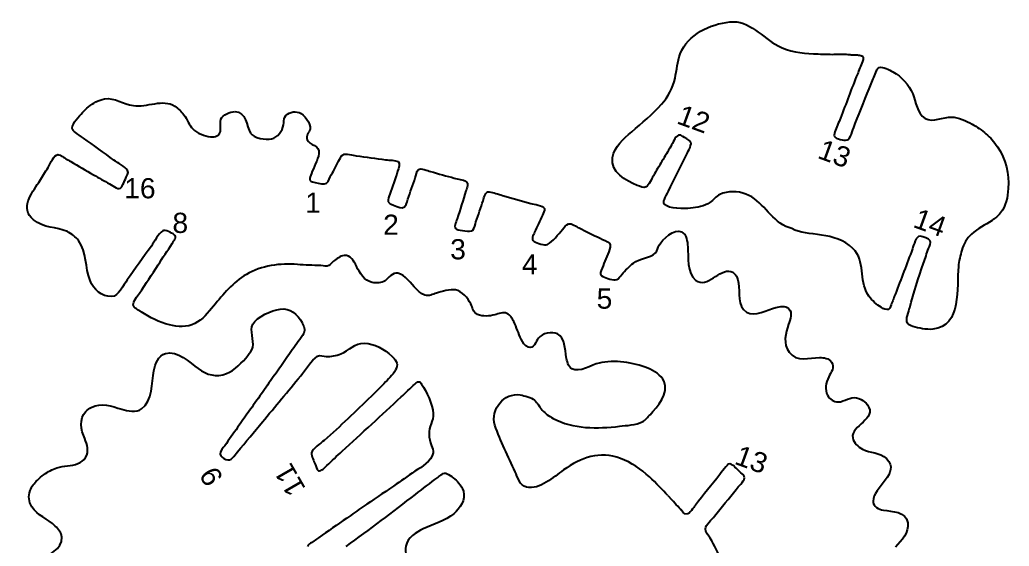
# Model space of a CAD drawing. Extents: x 3 to 176, y 79 to 288.
# Drawn here: x 3.2 to 174.7, y 197 to 288.2 of the extents above; entities that cross this region are included whole.
import ezdxf
from ezdxf.enums import TextEntityAlignment as Align

# ---------------------------------------------------------------- set-up
doc = ezdxf.new("R2010")
doc.units = 0
doc.layers.add('Cut', color=7, linetype='CONTINUOUS', true_color=0xffffff)
doc.layers.add('Steg', color=5, linetype='CONTINUOUS', lineweight=25, true_color=0x0000ff)
doc.layers.add('Text', color=1, linetype='CONTINUOUS', lineweight=25, true_color=0xff0000)
doc.styles.add('textstyle13', font='')
doc.styles.add('textstyle15', font='')
doc.styles.add('textstyle16', font='')
doc.styles.add('textstyle18', font='')
doc.styles.add('textstyle19', font='')
doc.styles.add('textstyle2', font='')
doc.styles.add('textstyle3', font='')
doc.styles.add('textstyle4', font='')
doc.styles.add('textstyle5', font='')
doc.styles.add('textstyle6', font='')
doc.styles.add('textstyle7', font='')
doc.styles.add('textstyle8', font='')
doc.styles.add('textstyle9', font='')
doc.styles.get('textstyle13').set_extended_font_data('Arial')
doc.styles.get('textstyle15').set_extended_font_data('Arial')
doc.styles.get('textstyle16').set_extended_font_data('Arial')
doc.styles.get('textstyle18').set_extended_font_data('Arial')
doc.styles.get('textstyle19').set_extended_font_data('Arial')
doc.styles.get('textstyle2').set_extended_font_data('Arial')
doc.styles.get('textstyle3').set_extended_font_data('Arial')
doc.styles.get('textstyle4').set_extended_font_data('Arial')
doc.styles.get('textstyle5').set_extended_font_data('Arial')
doc.styles.get('textstyle6').set_extended_font_data('Arial')
doc.styles.get('textstyle7').set_extended_font_data('Arial')
doc.styles.get('textstyle8').set_extended_font_data('Arial')
doc.styles.get('textstyle9').set_extended_font_data('Arial')

msp = doc.modelspace()

# ---------------------------------------------------------------- linework, layer by layer
at = {"layer": 'Cut'}
for points in [[(126.24061, 287.83084), (129.58493, 288.19346), (131.89549, 285.065459), (134.599, 283.670664)], [(117.63819, 282.300787), (118.97458, 285.683535), (122.83385, 287.461453), (126.24062, 287.830875)], [(134.599, 283.670664), (136.49261, 282.693596), (138.63601, 282.350998), (140.74771, 282.299311)], [(116.73991, 278.073552), (117.06271, 279.472479), (117.10787, 280.95643), (117.63819, 282.300787)], [(140.74771, 282.299311), (141.84775, 282.272411), (142.9036, 282.204681), (144.01421, 282.204681)], [(144.01421, 282.204681), (144.89232, 282.204681), (145.81655, 282.256851), (146.70427, 282.196181)], [(146.70427, 282.196181), (146.98192, 282.177161), (147.20577, 282.124121), (147.47286, 282.112401)], [(147.47286, 282.112401), (147.71496, 282.101831), (147.90423, 282.115501), (148.14537, 282.104901)], [(148.14537, 282.104901), (148.40093, 282.093661), (148.66993, 282.063591), (148.91204, 282.006901)], [(148.91204, 282.006901), (149.08785, 281.965681), (149.25214, 281.926781), (149.33188, 281.71013)], [(149.33188, 281.71013), (149.42798, 281.452269), (149.30398, 281.226112), (149.20698, 280.955761)], [(149.20698, 280.955761), (148.93702, 280.20754), (148.64111, 279.482569), (148.33848, 278.74607)], [(151.64725, 279.322415), (151.74715, 279.562599), (151.85285, 279.839771), (152.10456, 279.928447)], [(152.10456, 279.928447), (152.74921, 280.155468), (153.90017, 279.501976), (154.48622, 279.181859)], [(114.40724, 273.558097), (115.5755, 274.851246), (116.34793, 276.369304), (116.73991, 278.073552)], [(148.33848, 278.74607), (147.32778, 276.28947), (146.38819, 273.632845), (145.39767, 271.156262)], [(150.75377, 277.11282), (151.06312, 277.838751), (151.3427, 278.591391), (151.64725, 279.322415)], [(154.48622, 279.181859), (155.98305, 278.364946), (157.29541, 276.94498), (157.93622, 275.383497)], [(147.93881, 270.195527), (148.91492, 272.487072), (149.78054, 274.826751), (150.75377, 277.11282)], [(15.083539, 273.096429), (15.880373, 273.740602), (16.837745, 274.288509), (17.869671, 274.474123)], [(17.869675, 274.474123), (19.611584, 274.787611), (21.137424, 273.558638), (22.865498, 273.310961)], [(22.865498, 273.310961), (25.251004, 272.969131), (27.946538, 274.592581), (30.071012, 273.217191)], [(157.93622, 275.383497), (158.5069, 273.993793), (158.64428, 271.951943), (160.06233, 271.111396)], [(14.054111, 272.116959), (14.388831, 272.49693), (14.68493, 272.774198), (15.083539, 273.096429)], [(30.071012, 273.217191), (30.657061, 272.837797), (31.196225, 272.291234), (31.640277, 271.732663)], [(109.2356, 268.781514), (111.00336, 270.319266), (112.84413, 271.827525), (114.40724, 273.558097)], [(12.282708, 269.426901), (12.265698, 270.279073), (13.494579, 271.481529), (14.054111, 272.116959)], [(31.640277, 271.732663), (32.233435, 270.986556), (32.521944, 269.931669), (33.171785, 269.26636)], [(37.084283, 267.95246), (38.565353, 268.419089), (37.683013, 269.980284), (38.02417, 270.962636)], [(38.02417, 270.962636), (38.286163, 271.717101), (39.689413, 272.309202), (40.446953, 272.290372)], [(40.446953, 272.290372), (42.427508, 272.241082), (42.488035, 269.800434), (43.167178, 268.572327)], [(48.899981, 270.003342), (48.993361, 270.427891), (48.910551, 270.963693), (49.110767, 271.344528)], [(49.110767, 271.344528), (49.531473, 272.144628), (50.796857, 272.41642), (51.591481, 272.105526)], [(51.591481, 272.105526), (52.48679, 271.755338), (53.684827, 270.255343), (53.4824, 269.234754)], [(145.39767, 271.156262), (145.07966, 270.360197), (144.74533, 269.559424), (144.45519, 268.754424)], [(160.06233, 271.111396), (161.40544, 270.315619), (163.25101, 271.408455), (164.67002, 271.344662)], [(164.67002, 271.344662), (165.90648, 271.288942), (167.18234, 270.659466), (168.22474, 270.091671)], [(12.778255, 268.70779), (12.55229, 268.891195), (12.289337, 269.095159), (12.282708, 269.426901)], [(33.171785, 269.26636), (33.831522, 268.590867), (35.293185, 268.019422), (36.219718, 267.9074)], [(46.787805, 267.556253), (47.905524, 267.812865), (48.663929, 268.930873), (48.899981, 270.003342)], [(53.4824, 269.234754), (53.36202, 268.628049), (52.664718, 268.10685), (52.979551, 267.410798)], [(146.73885, 267.467423), (147.35469, 268.011968), (147.61601, 269.438083), (147.93881, 270.195527)], [(168.22474, 270.091671), (169.05097, 269.641567), (169.92428, 269.076751), (170.62657, 268.449487)], [(14.218877, 267.664816), (13.821133, 267.938434), (13.152365, 268.404006), (12.778255, 268.70779)], [(19.502921, 263.869144), (17.785607, 265.121462), (15.967992, 266.461495), (14.218877, 267.664816)], [(36.219718, 267.9074), (36.491414, 267.87464), (36.821714, 267.86974), (37.084283, 267.95246)], [(43.167178, 268.572327), (43.670892, 267.661454), (45.855027, 267.342105), (46.787805, 267.556253)], [(105.91722, 264.335039), (106.26693, 266.27755), (107.82813, 267.557537), (109.2356, 268.781514)], [(117.31539, 268.170006), (116.68899, 267.875444), (116.38636, 266.86062), (116.01647, 266.25651)], [(118.07437, 267.989195), (117.85724, 268.118126), (117.60169, 268.30422), (117.31539, 268.170006)], [(119.38865, 267.130682), (119.08026, 267.424475), (118.47499, 267.751413), (118.07437, 267.989195)], [(144.45519, 268.754424), (144.31108, 268.355142), (144.13622, 267.982954), (144.59738, 267.739215)], [(144.59738, 267.739215), (145.06525, 267.492498), (146.34687, 267.120117), (146.73885, 267.467423)], [(170.62657, 268.449487), (171.39804, 267.760543), (172.05038, 267.018279), (172.64124, 266.160439)], [(52.979551, 267.410798), (53.433595, 266.407214), (55.220274, 266.493968), (55.020825, 265.007519)], [(116.01647, 266.25651), (115.4823, 265.384258), (115.00386, 264.511046), (114.4793, 263.662525)], [(118.7709, 264.91148), (119.02357, 265.417499), (119.81522, 266.724484), (119.38865, 267.130682)], [(172.64124, 266.160439), (174.10828, 264.032699), (174.65398, 261.515573), (174.47816, 258.954925)], [(7.908647, 262.31746), (8.342054, 263.005155), (8.851119, 264.299937), (9.531444, 264.753212)], [(9.531444, 264.753212), (9.834374, 264.954967), (10.100401, 264.758512), (10.37594, 264.592481)], [(10.37594, 264.592481), (10.874562, 264.292155), (11.490297, 263.946003), (12.00919, 263.648079)], [(55.020825, 265.007519), (54.868453, 263.872122), (54.107166, 262.642285), (53.718741, 261.548872)], [(58.442388, 263.66249), (58.634631, 264.017193), (58.821302, 264.604202), (59.201753, 264.808935)], [(59.201753, 264.808935), (59.72593, 265.091103), (60.910709, 264.702197), (61.487054, 264.623225)], [(61.487054, 264.623225), (63.182751, 264.390919), (64.883829, 264.173793), (66.57895, 263.938221)], [(110.19634, 259.478427), (108.28159, 260.244421), (105.46184, 261.798987), (105.91722, 264.335039)], [(115.59279, 258.474555), (116.59387, 260.589613), (117.70929, 262.787967), (118.7709, 264.91148)], [(12.00919, 263.648079), (13.306759, 262.903221), (14.659378, 262.106579), (15.948205, 261.337414)], [(21.845289, 262.097548), (21.342729, 262.824152), (20.228276, 263.340259), (19.502921, 263.869144)], [(56.996385, 260.972431), (57.463783, 261.877732), (57.957793, 262.768525), (58.442388, 263.66249)], [(66.57895, 263.938221), (67.231386, 263.847531), (68.231799, 263.876541), (68.765776, 263.605902)], [(68.765776, 263.605902), (69.140367, 263.416157), (68.823806, 262.360405), (68.671626, 261.933166)], [(72.296576, 262.259144), (72.608046, 262.532089), (73.922812, 262.059311), (74.360908, 261.91741)], [(114.4793, 263.662525), (113.96915, 262.839367), (113.48301, 261.999108), (112.98247, 261.164613)], [(6.466507, 260.011696), (6.964264, 260.784896), (7.408047, 261.523221), (7.908647, 262.31746)], [(15.948205, 261.337414), (16.8732, 260.785472), (17.823271, 260.285313), (18.734337, 259.742786)], [(20.840845, 259.250121), (21.032415, 259.534595), (21.672841, 260.948509), (21.834149, 261.356725)], [(21.834149, 261.356725), (21.93541, 261.613049), (22.0213, 261.843145), (21.845289, 262.097548)], [(53.718741, 261.548872), (53.597784, 261.208292), (53.359426, 260.725138), (53.478749, 260.410209)], [(55.913348, 259.737694), (56.570972, 259.749124), (56.75476, 260.504169), (56.996385, 260.972431)], [(68.671626, 261.933166), (68.207879, 260.630986), (67.774972, 259.291433), (67.317854, 257.994152)], [(70.454943, 257.12949), (70.843944, 258.342226), (71.314032, 259.574657), (71.717445, 260.780284)], [(71.717445, 260.780284), (71.883268, 261.276119), (71.917182, 261.926633), (72.296576, 262.259144)], [(74.360908, 261.91741), (75.710645, 261.480084), (77.11572, 261.132682), (78.492069, 260.76914)], [(78.492069, 260.76914), (79.066877, 260.617343), (80.007821, 260.470831), (80.495394, 260.174733)], [(112.98247, 261.164613), (112.63565, 260.585866), (112.28978, 259.572098), (111.71526, 259.221334)], [(5.573677, 253.523275), (3.185164, 255.532076), (5.221077, 258.07716), (6.466507, 260.011696)], [(18.734337, 259.742786), (19.075686, 259.539495), (19.532708, 259.252523), (19.887219, 259.08939)], [(19.887219, 259.08939), (20.308597, 258.895418), (20.535907, 258.797519), (20.840845, 259.250121)], [(53.478749, 260.410209), (53.553979, 260.211433), (53.701544, 260.159937), (53.899071, 260.113438)], [(53.899071, 260.113438), (54.414505, 259.991905), (55.388979, 259.728567), (55.913348, 259.737694)], [(80.495394, 260.174733), (81.056079, 259.834248), (80.671689, 259.071905), (80.512404, 258.570593)], [(111.71526, 259.221334), (111.30503, 258.970294), (110.6181, 259.309814), (110.19634, 259.478427)], [(174.47816, 258.954925), (174.37056, 257.384892), (174.13998, 255.9998), (173.15523, 254.72769)], [(67.317854, 257.994152), (67.167115, 257.566145), (66.895803, 257.065121), (67.029922, 256.659499)], [(80.512404, 258.570593), (79.994952, 256.942339), (79.507475, 255.290643), (78.972346, 253.670844)], [(83.487898, 256.84127), (83.675145, 257.403108), (83.818103, 258.491236), (84.545091, 258.37249)], [(84.545091, 258.37249), (85.242681, 258.258354), (86.149231, 257.951591), (86.850471, 257.746667)], [(86.850471, 257.746667), (88.478245, 257.271199), (90.110919, 256.80505), (91.750221, 256.372047)], [(114.89722, 257.033452), (115.06727, 257.475486), (115.38719, 258.041551), (115.59279, 258.474555)], [(124.51128, 257.921075), (123.81571, 257.572136), (123.40163, 256.97648), (122.78196, 256.532813)], [(129.02674, 257.987945), (127.64905, 258.515389), (125.85151, 258.593497), (124.51128, 257.921075)], [(135.94403, 252.3614), (133.16367, 253.748317), (131.90126, 256.887711), (129.02674, 257.987945)], [(67.029922, 256.659499), (67.109472, 256.418739), (67.324195, 256.324106), (67.540168, 256.237063)], [(67.540168, 256.237063), (68.000168, 256.051546), (69.003272, 255.611433), (69.460678, 255.607974)], [(69.460678, 255.607974), (70.113882, 255.602974), (70.273268, 256.563137), (70.454943, 257.12949)], [(82.246148, 253.190476), (82.659937, 254.411282), (83.080546, 255.619311), (83.487898, 256.84127)], [(91.750221, 256.372047), (92.273437, 256.233797), (93.890739, 256.030602), (94.0899, 255.482406)], [(114.93852, 256.206643), (114.69353, 256.475361), (114.7848, 256.742733), (114.89722, 257.033452)], [(119.41939, 255.523753), (118.3424, 255.396167), (115.66099, 255.414229), (114.93852, 256.206643)], [(122.78196, 256.532813), (121.8145, 255.840219), (120.57996, 255.661138), (119.41939, 255.523753)], [(93.752009, 254.343358), (93.292585, 253.354378), (92.827782, 252.366934), (92.395739, 251.365079)], [(94.0899, 255.482406), (94.226612, 255.106278), (93.910915, 254.68538), (93.752009, 254.343358)], [(173.15523, 254.72769), (172.71809, 254.163066), (172.26367, 253.802791), (171.68338, 253.414654)], [(11.432745, 251.473048), (9.456228, 252.336863), (7.332139, 252.044415), (5.573677, 253.523275)], [(78.972346, 253.670844), (78.800854, 253.151662), (78.263899, 252.090242), (78.882326, 251.885702)], [(81.679891, 251.711232), (82.019607, 252.04576), (82.095024, 252.744695), (82.246148, 253.190476)], [(97.222567, 251.845447), (97.528081, 252.164603), (97.825909, 252.70982), (98.283219, 252.834236)], [(98.283219, 252.834236), (98.817387, 252.979403), (99.640737, 252.343876), (100.10862, 252.109937)], [(100.10862, 252.109937), (101.32299, 251.502945), (102.55177, 250.938513), (103.75941, 250.318647)], [(171.68338, 253.414654), (170.50072, 252.624545), (169.18835, 252.028697), (168.12962, 251.06018)], [(13.377177, 249.923959), (12.909107, 250.55276), (12.176738, 251.147935), (11.432745, 251.473048)], [(27.966037, 251.591122), (27.169108, 251.097497), (26.534062, 249.737192), (25.982311, 248.963223)], [(29.96062, 250.946853), (29.444897, 251.312893), (28.414509, 251.868967), (27.966037, 251.591122)], [(29.595444, 249.443591), (29.883281, 249.892062), (30.47615, 250.581101), (29.96062, 250.946853)], [(78.882326, 251.885702), (79.3919, 251.717189), (81.283203, 251.320597), (81.679891, 251.711232)], [(92.395739, 251.365079), (92.167757, 250.836483), (91.694114, 250.139181), (92.332329, 249.785439)], [(94.632425, 249.255497), (95.597195, 249.712711), (96.48184, 251.07023), (97.222567, 251.845447)], [(113.98548, 249.155388), (114.511, 250.157435), (116.63903, 252.041917), (117.88222, 251.430602)], [(117.88222, 251.430602), (118.76225, 250.997886), (118.88235, 249.732694), (118.94095, 248.867168)], [(147.56028, 248.570435), (144.50322, 251.62711), (139.63614, 250.520055), (137, 252)], [(159.19575, 250.696638), (158.50978, 250.806546), (158.10819, 249.100953), (157.87954, 248.482912)], [(160.96062, 249.897594), (160.77904, 250.308981), (159.70398, 250.615071), (159.19575, 250.696638)], [(168.12962, 251.06018), (167.32357, 250.322047), (166.73656, 249.322498), (166.44065, 248.290765)], [(15.353602, 243.006665), (14.495089, 245.222793), (14.835189, 247.9655), (13.377177, 249.923959)], [(25.982311, 248.963223), (24.605674, 247.032146), (23.118167, 245.053896), (21.775924, 243.102739)], [(27.148067, 245.696724), (27.911179, 246.915512), (28.817921, 248.231816), (29.595444, 249.443591)], [(92.332329, 249.785439), (92.809141, 249.52114), (94.118431, 249.011951), (94.632425, 249.255497)], [(103.75941, 250.318647), (104.3128, 250.034749), (104.93727, 249.866525), (105.36192, 249.473584)], [(105.36192, 249.473584), (105.7222, 249.140593), (105.42432, 248.429169), (105.25336, 248.002506)], [(113.35428, 247.828037), (113.73184, 248.20916), (113.74626, 248.699712), (113.98548, 249.155388)], [(118.94095, 248.867168), (119.05528, 247.206153), (118.7978, 244.185313), (120.29271, 243.069323)], [(160.69353, 248.578985), (160.84437, 248.970869), (161.1422, 249.488033), (160.96062, 249.897594)], [(59.373432, 247.330642), (58.75568, 247.263492), (57.992952, 246.706933), (57.549765, 246.367793)], [(61.51078, 245.504573), (61.07768, 246.37058), (60.521991, 247.455442), (59.373432, 247.330642)], [(105.25336, 248.002506), (104.82199, 246.923601), (104.3493, 245.82452), (103.94387, 244.736007)], [(109.52382, 246.036458), (110.66326, 246.948772), (112.27825, 246.74279), (113.35428, 247.828037)], [(150.13986, 240.604883), (148.57194, 243.19051), (149.83819, 246.29282), (147.56028, 248.570435)], [(157.87954, 248.482912), (156.93514, 245.928893), (155.88121, 243.234608), (154.92624, 240.700957)], [(159.80197, 245.985), (160.09115, 246.851295), (160.36784, 247.728831), (160.69353, 248.578985)], [(166.44065, 248.290765), (166.16876, 247.342807), (165.93338, 246.393025), (165.83923, 245.408559)], [(23.922303, 240.796974), (25.017061, 242.439928), (26.118544, 244.052522), (27.148067, 245.696724)], [(51.303256, 245.776465), (48.344865, 246.058056), (45.046564, 245.573077), (42.464493, 244.062321)], [(55.338344, 245.596903), (53.984188, 245.656183), (52.627342, 245.650513), (51.303256, 245.776465)], [(56.767054, 245.617843), (56.252292, 245.328854), (56.042563, 245.566063), (55.338344, 245.596903)], [(57.549765, 246.367793), (57.264426, 246.149418), (57.096394, 245.802785), (56.767054, 245.617843)], [(64.273182, 242.658779), (62.861478, 242.941716), (62.091833, 244.34266), (61.51078, 245.504573)], [(107.52165, 244.063492), (108.09617, 244.717368), (108.85227, 245.498734), (109.52382, 246.036458)], [(157.41646, 238.299119), (158.01692, 240.900886), (158.95748, 243.450581), (159.80197, 245.985)], [(165.83923, 245.408559), (165.50393, 241.883814), (166.51078, 235.079599), (161.40352, 234.56868)], [(42.464493, 244.062321), (40.128753, 242.695771), (38.469467, 240.645467), (36.75638, 238.587284)], [(68.692564, 244.266954), (67.803019, 244.446707), (67.114845, 243.411131), (66.482873, 242.972843)], [(71.86299, 241.565655), (70.966816, 242.457697), (70.042301, 243.994201), (68.692564, 244.266954)], [(103.94387, 244.736007), (103.76806, 244.265823), (103.69697, 243.914578), (104.2417, 243.678525)], [(104.2417, 243.678525), (104.83352, 243.421817), (106.07959, 242.946349), (106.62529, 243.161074)], [(106.62529, 243.161074), (106.95674, 243.291637), (107.28051, 243.789298), (107.52165, 244.063492)], [(120.29271, 243.069323), (122.41017, 241.48901), (124.38736, 245.17929), (126.43276, 244.562306)], [(126.43276, 244.562306), (127.28109, 244.306558), (127.64041, 243.335159), (127.74993, 242.526316)], [(19.118627, 240.2238), (17.336271, 240.19046), (15.966647, 241.424142), (15.353602, 243.006665)], [(21.775924, 243.102739), (21.209667, 242.279581), (20.2277, 240.244552), (19.118627, 240.2238)], [(66.482873, 242.972843), (65.894807, 242.565011), (64.967505, 242.519665), (64.273182, 242.658779)], [(127.74993, 242.526316), (127.96225, 240.957723), (127.53857, 238.516591), (129.12282, 237.544712)], [(22.856079, 238.780872), (22.789019, 239.386423), (23.584028, 240.289322), (23.922303, 240.796974)], [(73.400166, 240.473971), (72.759836, 240.658048), (72.308291, 241.122371), (71.86299, 241.565655)], [(75.41771, 240.826177), (74.748847, 240.596081), (74.126098, 240.265396), (73.400166, 240.473971)], [(78.68421, 241.363324), (77.812631, 241.495137), (76.251629, 241.113052), (75.41771, 240.826177)], [(81.348905, 238.971574), (80.881892, 239.916841), (79.82393, 241.190968), (78.68421, 241.363324)], [(152.18046, 238.55602), (151.39169, 239.082022), (150.63367, 239.791525), (150.13986, 240.604883)], [(154.92624, 240.700957), (154.68125, 240.05198), (154.42666, 239.415974), (154.1932, 238.779487)], [(24.210523, 237.563524), (23.747257, 237.865964), (22.918815, 238.214807), (22.856079, 238.780872)], [(36.75638, 238.587284), (35.845411, 237.492718), (34.824726, 236.19659), (33.529655, 235.549151)], [(48.324981, 238.062356), (49.978311, 238.351825), (51.410671, 237.063768), (52.094906, 235.705096)], [(82.527151, 237.138491), (81.685835, 237.538733), (81.716483, 238.22758), (81.348905, 238.971574)], [(134.21472, 238.332322), (134.90837, 238.49632), (135.82491, 238.675977), (136.41384, 238.165155)], [(153.42749, 237.957866), (152.97499, 238.016756), (152.56571, 238.299215), (152.18046, 238.55602)], [(154.1932, 238.779487), (154.04813, 238.38693), (153.91939, 237.893977), (153.42749, 237.957866)], [(29.110273, 235.309639), (27.36087, 235.726983), (25.693899, 236.595199), (24.210523, 237.563524)], [(43.551954, 235.413124), (44.298061, 236.813876), (46.846699, 237.803529), (48.324982, 238.062351)], [(85.50543, 237.064901), (84.562276, 236.816551), (83.436775, 236.705778), (82.527151, 237.138491)], [(87.618952, 237.29442), (86.95297, 237.629044), (86.166992, 237.23918), (85.50543, 237.064901)], [(88.79028, 235.897223), (88.525021, 236.423802), (88.177811, 237.013693), (87.618952, 237.29442)], [(129.12282, 237.544712), (130.62061, 236.626345), (132.73038, 237.98127), (134.21472, 238.332322)], [(136.41384, 238.165155), (137.2151, 237.470735), (136.66556, 236.229177), (136.39274, 235.416876)], [(157.00239, 235.619436), (156.64884, 236.283401), (157.25987, 237.620456), (157.41646, 238.299119)], [(33.529655, 235.549151), (32.161568, 234.865011), (30.564826, 234.962718), (29.110273, 235.309639)], [(43.595474, 231.477856), (43.795979, 232.608065), (43.025086, 234.424143), (43.551954, 235.413124)], [(52.094906, 235.705096), (52.382646, 235.133651), (52.719096, 234.485731), (52.393791, 233.879699)], [(90.093805, 232.822871), (89.596241, 233.817328), (89.286308, 234.912277), (88.79028, 235.897223)], [(136.39274, 235.416876), (135.88066, 233.894975), (135.43488, 232.020485), (136.49264, 230.613584)], [(157.94487, 235.065669), (157.59036, 235.179516), (157.18685, 235.273091), (157.00239, 235.619436)], [(161.40352, 234.56868), (160.24007, 234.452239), (159.03915, 234.714136), (157.94487, 235.065669)], [(52.393791, 233.879699), (51.848478, 232.863818), (51.068553, 231.960919), (50.405838, 230.997494)], [(96.361738, 233.743543), (95.427903, 234.25744), (93.710493, 233.835963), (93.060364, 233.005987)], [(97.891229, 229.748518), (97.666416, 231.07049), (97.719257, 232.995995), (96.361738, 233.743543)], [(58.796995, 230.272425), (60.289401, 230.87519), (61.18154, 232.191782), (62.928157, 232.148933)], [(62.928157, 232.148933), (64.63692, 232.107143), (66.414857, 231.053887), (67.634318, 229.924351)], [(91.269841, 231.440084), (90.699933, 231.642607), (90.348304, 232.314353), (90.093805, 232.822871)], [(93.060364, 233.005987), (92.615928, 232.43848), (92.281784, 231.080577), (91.269841, 231.440084)], [(26.429345, 227.346695), (26.652236, 228.511683), (27.174492, 229.994577), (28.437762, 230.359753)], [(28.437762, 230.359753), (30.459245, 230.943976), (32.630027, 228.798366), (34.1061, 227.732142)], [(39.00585, 226.87286), (40.472604, 227.446515), (41.754417, 228.82517), (42.703624, 230.036754)], [(42.703624, 230.036754), (43.018456, 230.438533), (43.502571, 230.95416), (43.595474, 231.477856)], [(50.405838, 230.997494), (49.166778, 229.196307), (47.913594, 227.404344), (46.636105, 225.617377)], [(51.872016, 226.482038), (52.714773, 227.493596), (53.646974, 229.191504), (54.765654, 229.87891)], [(54.765654, 229.87891), (55.17608, 230.131103), (55.833607, 229.88501), (56.299084, 229.85316)], [(56.299084, 229.85316), (57.123971, 229.79705), (58.036861, 229.965374), (58.796995, 230.272425)], [(67.634318, 229.924351), (68.21172, 229.389605), (68.828608, 228.643498), (68.460358, 227.827066)], [(136.49264, 230.613584), (137.87034, 228.780309), (139.96954, 229.644298), (141.80455, 229.652368)], [(98.861571, 227.717332), (98.196742, 228.124876), (98.012281, 229.036229), (97.891229, 229.748518)], [(103.56726, 228.70247), (102.2962, 228.415498), (100.1259, 226.941538), (98.861571, 227.717332)], [(112.02173, 227.821091), (109.51709, 228.798639), (106.22465, 229.302545), (103.56726, 228.70247)], [(141.80455, 229.652368), (142.552, 229.655768), (143.37343, 229.55226), (143.86917, 228.880033)], [(143.86917, 228.880033), (144.48788, 228.039774), (143.77597, 227.045029), (143.37151, 226.289891)], [(24.306217, 220.778917), (26.185415, 222.131632), (26.037173, 225.297159), (26.429345, 227.346695)], [(34.1061, 227.732142), (35.604175, 226.64997), (37.224839, 226.176231), (39.00585, 226.87286)], [(45.242943, 218.507937), (47.461473, 221.165906), (49.647145, 223.811579), (51.872016, 226.482038)], [(68.460358, 227.827066), (68.063959, 226.948089), (67.256941, 226.112057), (66.578566, 225.425228)], [(114.84148, 225.521283), (114.32653, 226.650531), (113.13234, 227.387896), (112.02173, 227.821091)], [(46.636105, 225.617377), (45.928235, 224.627243), (45.270132, 223.623467), (44.542471, 222.639098)], [(66.578566, 225.425228), (65.749163, 224.585545), (64.940513, 223.740386), (64.079598, 222.918766)], [(69.269009, 222.839793), (70.00522, 223.525566), (70.905621, 224.368323), (71.670847, 225.047659)], [(71.670847, 225.047659), (71.878846, 225.232312), (72.060041, 225.460295), (72.33337, 225.460199)], [(72.33337, 225.460199), (72.578261, 225.460199), (72.710651, 225.216748), (72.822288, 225.039108)], [(72.822288, 225.039108), (73.649962, 223.72194), (74.764799, 221.594008), (74.837526, 219.949037)], [(112.40506, 219.756872), (113.67419, 221.058188), (115.75514, 223.519303), (114.84148, 225.521283)], [(143.37151, 226.289891), (142.85079, 225.318588), (142.65288, 224.120936), (143.18128, 223.119465)], [(64.079598, 222.918766), (61.421724, 220.381752), (58.702267, 217.699092), (55.91479, 215.28217)], [(85.540017, 217.931475), (84.671512, 220.677257), (87.135317, 223.663894), (89.924812, 223.170941)], [(89.924812, 223.170941), (90.678317, 223.037783), (91.804202, 222.797119), (92.386312, 222.288505)], [(143.18128, 223.119465), (143.58095, 222.360388), (144.22752, 221.969465), (144.97497, 221.969369)], [(145.83964, 222.134616), (146.94544, 222.551383), (147.85814, 223.036746), (149.01006, 222.396128)], [(15.56391, 221.023045), (17.347996, 221.938241), (19.077319, 221.206065), (20.847954, 220.704177)], [(44.542471, 222.639098), (43.935574, 221.818246), (43.366915, 220.983175), (42.766263, 220.141186)], [(59.029877, 213.404894), (62.462488, 216.513929), (65.90192, 219.703569), (69.269009, 222.839793)], [(92.386312, 222.288505), (92.920673, 221.821684), (93.243864, 221.06597), (93.74066, 220.534011)], [(144.97497, 221.969369), (145.2901, 221.969369), (145.52836, 222.017309), (145.83964, 222.134616)], [(150.07264, 221.484774), (151.9086, 218.926721), (147.08571, 217.939277), (147.54014, 215.721805)], [(149.01006, 222.396128), (149.42126, 222.167473), (149.79306, 221.873776), (150.07264, 221.484774)], [(14.440715, 215.625731), (13.784533, 217.110931), (13.423585, 219.009248), (14.632093, 220.324687)], [(14.632093, 220.324687), (14.900235, 220.616558), (15.212666, 220.842907), (15.56391, 221.023045)], [(20.847954, 220.704177), (21.906204, 220.40414), (23.350477, 220.091036), (24.306217, 220.778917)], [(42.766263, 220.141186), (42.158118, 219.288726), (41.540461, 218.387652), (40.940867, 217.547201)], [(74.837526, 219.949037), (74.893346, 218.684325), (74.048763, 217.635971), (74.108713, 216.394317)], [(93.74066, 220.534011), (94.272619, 219.964583), (94.897193, 219.491517), (95.59315, 219.114044)], [(111.06099, 218.509165), (111.5942, 218.789796), (111.99675, 219.33828), (112.40506, 219.756872)], [(40.914735, 213.319967), (42.378895, 215.030171), (43.805202, 216.785434), (45.242943, 218.507937)], [(89.033154, 209.8613), (87.885459, 212.520999), (86.412652, 215.172532), (85.540017, 217.931475)], [(95.59315, 219.114044), (99.050836, 217.238593), (103.30498, 217.297198), (107.12198, 217.75422)], [(107.12198, 217.75422), (108.31521, 217.897081), (109.98977, 217.94531), (111.06099, 218.509165)], [(40.940867, 217.547201), (40.200812, 216.509703), (39.453072, 215.421959), (38.704179, 214.376775)], [(74.108713, 216.394317), (74.141763, 215.709313), (74.295672, 215.019217), (74.524038, 214.376773)], [(14.592703, 212.359327), (15.238509, 213.344561), (14.869491, 214.6551), (14.440715, 215.625731)], [(38.704179, 214.376775), (38.405582, 213.960201), (37.90552, 213.44688), (37.906576, 212.937114)], [(55.91479, 215.28217), (55.343248, 214.786623), (53.883699, 213.903035), (53.764472, 213.127818)], [(74.524038, 214.376773), (74.662192, 213.988156), (74.881912, 213.531518), (74.819368, 213.127818)], [(147.54014, 215.721805), (147.71883, 214.847824), (148.44995, 214.203266), (149.20221, 213.791111)], [(37.906576, 212.937114), (37.907537, 212.472502), (38.466493, 212.198789), (38.909776, 212.008851)], [(38.909776, 212.008851), (39.842074, 211.609282), (40.340119, 212.648797), (40.914735, 213.319967)], [(53.764472, 213.127818), (53.678772, 212.570303), (54.158854, 211.732926), (54.359167, 211.206347)], [(56.395157, 210.945604), (57.262893, 211.710925), (58.157242, 212.614497), (59.029877, 213.404894)], [(74.819368, 213.127818), (74.591674, 211.660583), (72.796829, 210.715412), (71.670847, 209.957391)], [(107.31412, 212.162261), (103.67582, 213.522181), (100.47369, 212.321262), (97.418547, 210.176325)], [(149.20221, 213.791111), (150.54628, 213.054804), (152.2218, 213.282594), (153.38717, 212.135476)], [(9.607352, 210.533739), (10.801162, 210.927736), (12.089892, 210.789006), (13.258146, 211.290798)], [(13.258146, 211.290798), (13.794813, 211.521278), (14.266053, 211.860898), (14.592703, 212.359327)], [(54.359167, 211.206347), (54.521339, 210.779877), (54.576966, 210.249263), (54.974614, 210.048469)], [(54.974614, 210.048469), (55.386577, 209.840374), (56.115295, 210.698695), (56.395157, 210.945604)], [(112.30995, 208.98021), (110.83906, 210.303815), (109.1597, 211.472357), (107.31412, 212.162261)], [(126.52883, 211.146571), (126.08209, 211.407315), (125.82173, 211.076921), (125.53639, 210.725481)], [(128.16208, 209.69663), (127.73839, 210.072854), (126.96981, 210.889575), (126.52883, 211.146571)], [(153.38717, 212.135476), (155.93696, 209.625556), (151.0497, 207.151759), (151.06123, 204.769424)], [(6.244779, 208.420121), (6.614249, 208.788467), (6.968923, 209.107623), (7.397661, 209.407757)], [(7.397661, 209.407757), (8.079303, 209.884858), (8.798874, 210.266942), (9.607352, 210.533739)], [(71.670847, 209.957391), (70.388842, 209.094267), (69.19436, 208.237291), (67.92398, 207.365808)], [(75.609861, 208.888093), (76.092439, 209.253653), (76.604511, 209.832304), (77.243111, 209.519392)], [(77.243111, 209.519392), (77.943007, 209.176602), (78.736574, 208.517442), (79.242882, 207.939848)], [(90.981621, 207.209094), (89.832101, 207.467628), (89.444252, 208.908635), (89.033154, 209.8613)], [(97.418547, 210.176325), (95.675965, 208.953021), (93.337632, 206.679057), (90.981621, 207.209094)], [(124.47766, 209.380932), (123.09804, 207.598288), (121.67327, 205.849654), (120.28405, 204.096889)], [(125.53639, 210.725481), (125.18284, 210.291709), (124.82256, 209.826906), (124.47766, 209.380932)], [(128.77118, 208.804491), (128.82888, 209.207616), (128.41283, 209.473739), (128.16208, 209.69663)], [(4.966982, 206.59482), (5.231078, 207.333626), (5.700244, 207.877306), (6.244779, 208.420121)], [(71.766921, 205.949781), (73.041336, 206.949906), (74.320843, 207.911794), (75.609861, 208.888093)], [(79.242882, 207.939848), (79.577794, 207.557667), (79.940183, 207.010528), (80.071804, 206.498745)], [(115.512718, 205.719393), (114.59169, 206.685974), (113.48204, 207.925323), (112.30995, 208.98021)], [(127.30894, 206.786947), (127.71822, 207.313815), (128.67415, 208.125828), (128.77118, 208.804491)], [(5.266328, 203.808688), (4.725972, 204.680075), (4.614661, 205.609106), (4.966982, 206.59482)], [(59.75773, 196.91734), (63.794644, 199.89273), (67.833767, 202.863035), (71.766921, 205.949781)], [(67.92398, 207.365808), (66.166795, 206.160278), (64.401348, 204.97425), (62.639936, 203.775637)], [(80.071804, 206.498745), (80.463015, 204.977133), (79.502664, 203.512972), (78.395994, 202.591051)], [(123.57553, 202.175419), (124.79182, 203.670515), (126.133, 205.274174), (127.30894, 206.786947)], [(118.220774, 202.774162), (117.547294, 203.486355), (116.881504, 204.264935), (116.203224, 204.983853)], [(120.28405, 204.096889), (119.93818, 203.661003), (119.28392, 202.547607), (118.74687, 202.493902)], [(151.06123, 204.769424), (151.06623, 203.76632), (152.01812, 203.373571), (152.853, 203.213513)], [(9.319055, 200.446115), (8.089275, 201.675952), (6.187087, 202.323776), (5.266328, 203.808688)], [(62.639936, 203.775637), (61.705909, 203.140015), (60.796862, 202.466539), (59.853804, 201.824192)], [(78.395994, 202.591051), (76.910601, 201.353624), (74.8455, 200.80831), (73.11195, 199.986882)], [(118.74687, 202.493902), (118.33952, 202.453072), (117.95042, 203.056317), (117.69391, 203.328301)], [(152.853, 203.213513), (154.3383, 202.928655), (156.80547, 203.06018), (157.06198, 201.022556)], [(59.853804, 201.824192), (58.195191, 200.693983), (56.583269, 199.580491), (54.954054, 198.415119)], [(122.02298, 199.965728), (122.04988, 200.688201), (123.13743, 201.637119), (123.57553, 202.175419)], [(157.06198, 201.022556), (157.27527, 199.334545), (156.04841, 197.918421), (154.96278, 196.79532)], [(10.468171, 198.524623), (10.428781, 199.334545), (9.861659, 199.9033), (9.319055, 200.446115)], [(73.11195, 199.986882), (71.856173, 199.392187), (70.371261, 198.441059), (70.097067, 196.98747)], [(122.8396, 198.332478), (122.56772, 198.791709), (122.00376, 199.429637), (122.02298, 199.965728)], [(6.82537, 194.28874), (8.090726, 195.5329), (10.57145, 196.39852), (10.468171, 198.524623)], [(53.418799, 197.343899), (53.265658, 197.22669), (53.070533, 197.099873), (53.026147, 196.88275)], [(54.954054, 198.415119), (54.534693, 198.11537), (53.818657, 197.648452), (53.418799, 197.343899)], [(124.74186, 194.48954), (124.20097, 195.81343), (123.55439, 197.126755), (122.8396, 198.332478)], [(70.097067, 196.98747), (69.875905, 195.81537), (70.252994, 194.58563), (70.445621, 193.43275)]]:
    msp.add_open_spline(points, degree=3, dxfattribs=at)
at = {"layer": 'Steg'}
for p, q in [((137, 252), (135.94403, 252.3614)), ((115.512718, 205.719393), (116.203224, 204.983853))]:
    msp.add_line(p, q, dxfattribs=at)

# ---------------------------------------------------------------- texts
at = {"layer": 'Text'}
for s, rotation, style, p in [('12', -20, 'textstyle8', (120, 271)), ('13', -20, 'textstyle7', (144.3985, 265.007488)), ('14', -20, 'textstyle6', (160.95481, 253.039992)), ('13', -20, 'textstyle13', (130, 212)), ('11', 120, 'textstyle16', (49.957989, 208.420254)), ('9', 120, 'textstyle15', (36.356067, 209.038391))]:
    msp.add_text(s, height=3.5, rotation=rotation, dxfattribs=dict(at, style=style)).set_placement(p, align=Align.MIDDLE_CENTER)
for s, style, p in [('16', 'textstyle19', (24, 259)), ('1', 'textstyle5', (53.993277, 256.504979)), ('8', 'textstyle18', (31, 253)), ('2', 'textstyle4', (67.513166, 252.677768)), ('3', 'textstyle3', (79.13273, 248.427659)), ('4', 'textstyle2', (91.571121, 245.815207)), ('5', 'textstyle9', (104.51454, 239.874393))]:
    msp.add_text(s, height=3.5, dxfattribs=dict(at, style=style)).set_placement(p, align=Align.MIDDLE_CENTER)

doc.saveas('drawing.dxf')
